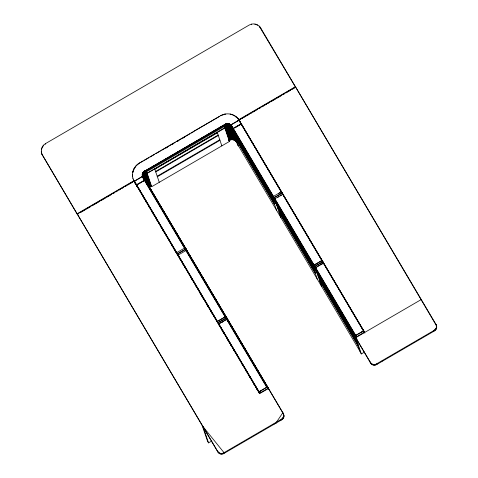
<?xml version="1.0" encoding="UTF-8"?>
<svg xmlns="http://www.w3.org/2000/svg" width="478" height="478" viewBox="0 0 478 478"><rect width="100%" height="100%" fill="white"/><g stroke="black" fill="none" stroke-linecap="round" stroke-linejoin="round"><path stroke-width="0.72" d="M230.581 126.204L229.428 125.284L228.072 124.943C226.572 122.547 230.02 123.73 230.671 124.931L239.12 120.014C235.116 113.4 225.514 111.924 219.402 116.447L140.544 162.347C134.228 165.143 131.103 172.946 132.944 178.342M283.884 415.322L282.845 412.699L268.505 388.453L259.614 393.627L133.93 181.102L77.305 214.06L217.329 450.832C218.506 453.491 221.929 454.303 224.224 452.57L281.691 419.081L283.651 416.541L283.496 414.073C284.739 416.356 283.442 419.075 281.213 420.108L224.427 453.162C222.127 454.895 218.703 454.082 217.532 451.429L42.387 155.015L77.346 214.383L78.631 213.63M421.279 299.527L355.757 337.659L370.097 361.906C371.275 364.565 374.698 365.377 376.993 363.644L433.779 330.591L436.223 328.171L436.45 325.799M229.099 140.538L229.392 140.365L224.612 126.335C227.074 124.8 230.504 125.857 231.872 128.361L370.301 362.497C371.472 365.156 374.895 365.969 377.196 364.236L433.982 331.182C436.946 329.928 437.466 326.205 435.613 323.767L295.589 86.996L238.97 119.96L364.654 332.485M144.559 179.184C143.03 176.788 143.77 173.281 146.322 171.913L151.096 185.942L149.381 187.543M228.538 124.997L228.275 123.509M228.795 123.641L228.992 125.111M291.771 89.565L295.631 87.313L295.428 86.721L260.671 27.951C258.461 24.049 252.982 22.735 249.181 25.059L45.446 143.651C41.723 145.712 40.206 150.684 42.046 154.508L41.843 153.916L42.59 155.607M135.656 180.236L134.133 181.371L142.516 176.245C142.677 174.554 142.719 171.196 145.437 170.616L225.628 123.945L227.743 123.449M143.298 177.015L143.227 174.655L144.697 172.857L226.237 125.391L228.072 124.943M142.516 176.245C141.213 174.936 143.717 169.702 144.308 173.126M143.43 177.201C143.806 176.292 141.918 174.572 142.647 176.173C141.273 174.757 144.237 169.367 144.697 172.857M142.462 175.546L142.761 176.113L142.492 174.536L142.916 172.528M229.285 123.838L229.428 125.284M134.204 181.407L143.018 176.197L142.587 174.554L142.229 174.518M136.26 184.884L145.192 179.824L142.874 176.34L142.205 176.675L144.26 180.152M177.213 254.129L186.115 249.038M178.21 256.226L178.019 255.103L186.301 250.376M217.108 321.592L226.016 316.502L225.622 316.532M217.884 322.907L226.817 317.846L268.708 389.044M218.583 324.09L226.972 319.149M258.723 391.966L267.112 387.025M133.075 171.255L132.681 172.265M132.83 172.701L133.153 171.494M142.838 173.645L142.779 175.205L142.886 173.681L142.432 173.478M142.946 173.831L142.826 174.279L144.416 172.032L225.957 124.567L228.257 124.166L230.306 125.391L240.297 119.53M230.205 125.81C229.141 121.394 232.147 130.124 232.738 129.891C229.781 126.67 229.673 121.502 233.258 128.349L240.99 123.85C240.087 119.446 234.835 115.019 230.127 114.009M143.227 174.655L142.904 173.711C143.782 170.311 148.503 168.859 143.089 173.287L143.406 174.225M133.314 170.885L134.055 169.152M230.671 124.931C229.117 123.336 226.166 123.133 224.373 124.848L145.515 170.754C143.8 170.329 143.758 173.825 142.641 172.988M232.445 129.036L233.258 128.349M232.565 129.078L273.625 199.027L232.565 129.078L232.828 128.833L241.39 123.892L282.187 192.873L273.332 198.167L232.535 129.185M273.428 198.173L314.255 267.734L273.428 198.173L273.685 197.928L282.253 192.987L322.817 261.586L313.968 266.879L273.398 198.28M313.586 266.599L313.293 265.589M322.925 261.759L314.363 266.706L314.363 267.913L355.178 336.924M354.915 335.962L355.202 336.972M142.874 173.114L145.515 170.754M142.958 173.167L144.254 171.638L224.439 124.961C226.106 123.497 228.968 123.157 230.432 125.081L230.079 124.543M134.306 168.37L136.182 165.788L140.544 162.347M134.384 168.609L135.041 167.521M143.024 173.215L145.635 170.963L225.813 124.292L227.247 123.832L228.669 124.071M229.751 124.107L229.822 125.517M143.651 173.825L143.579 172.427L145.581 170.867M381.725 361.601L382.525 360.358M276.481 422.152L282.845 412.699L283.418 413.99L283.221 413.398M143.31 172.845L145.635 170.963M364.857 333.076L364.344 332.144L355.668 337.349L361.338 353.935L364.547 352.065M143.95 173.454L143.615 172.474L144.356 171.805L225.855 124.37L227.743 123.963L224.29 124.716L227.259 123.916L227.6 124.955M227.002 318.521L145.282 179.979L136.385 185.135L140.98 182.518M314.906 267.919L315.026 269.036M355.058 335.813L356.104 335.431M143.669 172.63L144.44 172.014M144.386 171.865L143.992 172.182L145.676 171.04M272.926 196.637L272.663 196.984L273.243 196.428M313.466 265.481L322.118 260.432L320.708 261.4M176.591 252.689L176.806 253.854M186.438 249.928L186.079 248.96L185.685 249.008L177.153 253.979L136.409 184.95M186.067 249.026L226.686 317.637L217.789 322.692L177.272 254.045M226.739 317.798L268.391 388.154L259.494 393.209L217.944 322.817M313.586 265.392L321.963 260.486M315.062 267.889L323.564 262.87L323.457 263.217M282.785 194.444L282.952 194.17L282.606 194.217M273.093 196.583L281.201 191.851M355.345 335.664L363.585 330.86M176.621 252.731L184.472 248.154M274.91 198.776L274.097 199.463M355.518 335.55L363.453 330.931M239.12 120.014L237.524 120.94M141.255 162.179L143.173 161.062M144.452 160.315L148.933 157.704M150.212 156.963L154.693 154.352M155.971 153.611L160.453 151M161.731 150.259L175.217 142.408M176.501 141.655L190.011 133.792M191.302 133.045L193.231 131.922M166.093 148.001L167.372 147.254M171.835 144.655L173.108 143.914M177.571 141.315L178.85 140.574M183.307 137.975L184.586 137.234M144.404 171.901L225.897 124.465L228.221 124.053M224.756 127.781L147.14 173.281L224.845 128.05M77.143 213.786L133.768 180.827L132.866 178.103M239.006 120.277L238.803 119.685L295.428 86.721M80.561 212.507L85.066 209.884M86.351 209.137L90.856 206.514M92.14 205.767L99.866 201.268M101.151 200.521L105.656 197.898M106.941 197.151L111.446 194.528M113.376 193.405L114.666 192.658M115.951 191.905L117.235 191.158M119.165 190.035L120.456 189.288M121.741 188.535L123.671 187.412M124.961 186.665L126.246 185.912M127.53 185.165L129.466 184.042M130.751 183.295L132.681 182.166M154.818 169.254L217.394 132.83M241.581 118.777L242.866 118.03M244.156 117.277L246.086 116.154M247.371 115.407L249.301 114.284M250.591 113.537L251.876 112.784M253.161 112.037L255.091 110.914M256.381 110.161L257.666 109.414M258.957 108.667L260.886 107.544M262.171 106.791L264.101 105.668M265.392 104.921L266.676 104.168M267.961 103.421L269.891 102.298M271.181 101.551L275.687 98.928M276.971 98.175L281.476 95.558M282.761 94.805L284.691 93.682M285.981 92.935L290.481 90.312M133.876 180.821L134.133 181.371L135.728 180.439M155.571 171.477L218.147 135.053M155.726 171.919L218.297 135.495M142.223 181.789L143.472 181.066M232.553 129.239L233.754 128.546M234.991 127.793L241.39 123.892M157.184 176.215L219.761 139.791M157.376 176.729L219.952 140.299M151.269 185.416L149.261 187.191L144.607 173.514M228.98 140.179C231.537 138.369 235.307 139.498 236.664 142.259M150.946 185.416L151.705 186.701L229.416 141.464L224.325 126.509M273.852 196.344L272.633 196.942M278.829 193.417L280.072 192.694M277.802 197.342L279.044 196.619M280.293 195.896L281.536 195.167M315.098 264.663L316.346 263.94M224.833 317.243L226.034 316.544M221.971 322.297L223.214 321.569M315.062 269.096L314.769 268.242L315.988 267.596M320.965 264.669L322.208 263.946M267.268 386.953L258.735 392.02L260.211 391.213M361.081 332.503L362.324 331.774M202.182 425.468L207.524 441.164L208.533 442.879L211.748 441.009M185.876 250.526L186.689 250.221M227.737 123.904C225.61 123.013 226.034 125.134 224.439 124.961M239.215 120.247L238.934 120.372L240.99 123.85M282.767 194.211L274.354 199.051L274.061 199.404L274.39 200.324M224.529 125.134L226.793 124.059L226.668 123.551M225.491 316.651L217.251 321.437L217.442 322.566M224.487 125.057L226.805 124.095L227.128 125.039M229.392 140.365C231.938 138.763 235.475 139.982 236.783 142.617M223.853 114.589L220.776 115.646M274.025 424.034L276.684 422.743M225.957 124.567L226.381 124.364M184.831 247.897L185.147 247.819M224.373 124.848L227.271 123.975M186.42 250.239L186.82 250.221L187.137 251.111M227.092 319.017L227.492 318.999M225.879 124.423C226.512 123.939 226.315 123.336 227.737 123.82M227.361 318.993L218.697 323.881L218.882 325.004M323.6 262.93L314.769 268.242M225.753 114.17L224.409 114.182M142.235 175.05L142.737 175.091L143.053 176.024M218.619 324.192L219.611 325.387M142.295 173.992L143.107 175.103M227.205 123.461L227.737 123.718M185.303 247.735L185.697 248.68M228.209 124.011L229.512 124.579M142.587 174.554L143.047 175.563M228.687 123.993L230.271 125.242L229.171 124.077M229.141 124.459L229.918 124.985M229.111 124.25L230.265 125.272L229.135 124.172L230.354 125.146L229.667 124.226M235.511 116.572L236.514 117.367M355.961 338.257L357.06 339.249M143.251 172.104L143.615 172.474M229.225 123.969L230.294 125.194M229.9 124.782L230.3 125.379M237.458 118.227L238.803 119.685M295.631 87.313L259.148 26.075M202.989 426.591L224.427 453.162M436.468 325.739L295.589 86.996M322.895 261.747L364.523 332.102M239.06 120.301L241.115 123.778M241.205 123.933L282.002 192.915M282.068 193.028L322.638 261.621M322.74 261.801L364.344 332.144M241.079 123.999L281.877 192.987M281.942 193.094L322.507 261.693M322.614 261.872L364.212 332.216M233.348 128.498L274.145 197.486M274.211 197.593L314.781 266.192M314.882 266.371L356.48 336.715M230.999 124.991L233.055 128.468M233.144 128.624L273.942 197.605M274.008 197.719L314.572 266.312M314.679 266.491L356.277 336.835M230.826 125.105L232.882 128.582M232.971 128.731L273.769 197.719M273.834 197.826L314.399 266.425M314.506 266.605L356.104 336.948M230.677 125.206L232.738 128.684M232.828 128.833L273.619 197.82M273.685 197.928L314.255 266.527M314.363 266.706L355.961 337.05M230.563 125.296L232.619 128.773M232.708 128.929L273.506 197.91M273.571 198.023L314.142 266.616M314.243 266.796L355.841 337.139M230.474 125.373L232.535 128.851M232.625 129.006L273.416 197.988M273.482 198.101L314.052 266.7M314.16 266.879L355.757 337.217M230.42 125.445L232.445 128.982M314.1 266.945L355.668 337.349L314.07 267.059M232.445 129.861L356.427 339.511M232.535 130.13L356.516 339.774M277.365 206.914L313.634 268.242L312.881 266.019M318.019 275.657L356.48 340.689L355.728 338.472M277.521 207.356L313.789 268.684L315.247 272.98L278.979 211.652M318.175 276.099L356.63 341.137L358.094 345.427L319.633 280.395M236.216 139.69L274.677 204.721M279.062 212.136L315.331 273.464M319.716 280.879L358.177 345.911M238.116 145.252L360.071 351.479M361.338 353.935L360.322 352.22L355.507 338.065M228.657 140.179L229.416 141.464M143.053 176.298L145.163 179.788M145.204 179.931L186.05 248.924M142.976 176.31L283.048 413.291M142.874 176.34L268.678 389.062M142.743 176.394L144.798 179.871M144.888 180.021L185.685 249.008M185.751 249.116L226.321 317.715M226.423 317.894L268.027 388.232M142.587 176.466L144.643 179.943M144.738 180.098L185.53 249.08M185.595 249.193L226.166 317.786M226.273 317.966L267.871 388.309M142.408 176.561L144.464 180.039M144.553 180.188L185.35 249.175M185.416 249.283L225.986 317.882M226.088 318.061L267.692 388.405M144.35 180.308L185.147 249.289M185.213 249.402L225.777 317.995M225.885 318.175L267.483 388.518M134.473 181.174L136.529 184.651M136.618 184.807L177.416 253.788M177.481 253.902L218.052 322.495M218.153 322.674L259.757 393.018M136.618 185.058L137.377 186.336M138.13 187.615L148.347 204.883M149.1 206.161L157.423 220.233M158.182 221.517L160.829 225.992M161.582 227.271L162.717 229.189M163.476 230.468L176.717 252.856M178.18 255.336L182.321 262.338M183.074 263.611L184.209 265.523M184.962 266.796L187.597 271.253M188.35 272.526L191.361 277.622M192.114 278.895L194.749 283.352M195.508 284.631L196.637 286.537M197.39 287.81L200.025 292.273M200.778 293.546L203.789 298.636M204.542 299.915L207.183 304.372M207.936 305.645L209.065 307.557M209.818 308.83L216.217 319.657M220.364 326.671L221.499 328.589M222.258 329.868L239.669 359.301M240.422 360.585L241.557 362.503M242.316 363.782L248.751 374.662M249.504 375.941L252.533 381.062M253.292 382.34L258.968 391.936M134.348 181.252L136.403 184.729M136.493 184.884L177.29 253.866M177.356 253.979L217.926 322.572M218.028 322.752L259.626 393.095M134.258 181.317L136.266 184.843M134.509 182.333L135.268 183.618M136.409 185.548L137.168 186.832M144.003 198.388L144.762 199.673M145.521 200.957L146.28 202.242M148.556 206.09L149.315 207.374M151.598 211.228L152.357 212.513M153.115 213.797L153.874 215.082M156.533 219.575L157.292 220.86M160.71 226.638L161.468 227.922M162.61 229.846L163.368 231.131M164.127 232.416L164.886 233.7M171.721 245.256L172.48 246.54M173.239 247.825L173.998 249.11M174.757 250.394L175.898 252.324M179.316 258.102L180.075 259.387M182.733 263.88L183.492 265.165M184.251 266.449L185.01 267.734M190.328 276.72L191.086 278.005M191.845 279.289L192.604 280.574M195.263 285.067L196.022 286.352M199.44 292.13L200.198 293.414M200.957 294.699L202.098 296.623M202.857 297.908L203.616 299.192M207.034 304.97L208.175 306.9M210.451 310.748L211.21 312.032M211.969 313.317L212.728 314.602M221.463 329.372L222.222 330.656M222.981 331.941L223.74 333.226M227.158 339.004L228.299 340.928M229.058 342.212L229.816 343.497M230.575 344.781L231.334 346.066M233.617 349.92L234.752 351.844M238.169 357.622L238.928 358.906M241.587 363.4L242.346 364.684M245.764 370.462L246.529 371.747M249.181 376.24L249.94 377.524M253.74 383.948L254.499 385.232M256.776 389.086L257.534 390.371M258.299 391.655L259.058 392.934M134.133 181.365L133.452 179.931M142.378 175.038L142.982 176.083L142.791 175.528M435.99 324.472L436.193 325.064M435.613 323.767L435.817 324.359M436.534 326.426L436.737 327.024M436.528 327.036L436.731 327.627M436.42 327.615L436.623 328.207M436.223 328.171L436.42 328.762M435.924 328.703L436.127 329.294M435.53 329.211L435.733 329.802M435.046 329.695L435.243 330.286M434.46 330.155L434.663 330.746M433.779 330.591L433.982 331.182M376.993 363.644L377.196 364.236M376.282 364.021L376.479 364.612M375.589 364.302L375.792 364.893M260.671 27.951L260.874 28.543M374.925 364.487L375.128 365.078M259.972 26.947L260.175 27.539M374.286 364.583L374.489 365.174M373.677 364.577L373.88 365.168M373.085 364.481L373.288 365.072M257.206 24.754L257.409 25.346M372.523 364.29L372.726 364.881M371.992 364.003L372.189 364.595M256.124 24.312L256.322 24.904M371.478 363.621L371.681 364.212M370.994 363.143L371.197 363.734M370.534 362.575L370.737 363.166M254.989 24.025L255.192 24.623M370.097 361.906L370.301 362.497M251.458 24.139L251.661 24.731M317.045 273.034L321.61 286.447M313.269 265.696L313.562 266.551M312.66 265.613L317.225 279.033M276.392 204.291L280.956 217.705M272.633 196.99L272.95 197.892M272.227 197.277L272.98 199.499L234.519 134.467L233.766 132.245M272.006 196.87L276.571 210.29M233.545 131.838L238.367 145.993L237.351 144.284L232.009 128.588M231.872 128.361L236.652 142.39M231.531 127.847L236.305 141.876M231.131 127.369L235.905 141.398M230.677 126.933L235.451 140.962M230.187 126.545L234.961 140.574M229.661 126.216L234.441 140.245M229.123 125.959L233.897 139.988M228.568 125.78L233.348 139.803M228.012 125.666L232.786 139.696M227.438 125.618L232.212 139.648M226.345 124.244L226.662 125.188M226.865 125.63L231.639 139.66M225.897 124.465L226.237 125.391M226.285 125.708L231.065 139.737M225.718 125.851L230.492 139.881M225.156 126.061L229.936 140.09M219.402 116.447L193.805 131.342M217.281 132.454L221.846 145.868M283.765 415.358L283.968 415.95M283.759 415.962L283.956 416.553M283.651 416.541L283.854 417.133M283.448 417.097L283.651 417.688M283.155 417.629L283.358 418.22M282.761 418.136L282.964 418.728M282.271 418.62L282.474 419.212M281.691 419.081L281.889 419.672M281.01 419.517L281.213 420.108M226.817 317.846L227.11 318.701M226.016 316.49L226.303 317.344M154.705 168.877L159.27 182.291M146.615 171.739L151.705 186.701M145.814 172.247L150.588 186.277M145.36 172.63L150.134 186.659M144.953 173.054L149.728 187.083M144.314 174.01L148.27 185.631M144.075 174.524L147.338 184.096M143.902 175.062L146.692 183.265M143.788 175.629L145.42 180.415M143.753 176.227L144.918 179.644M143.788 176.836L144.953 180.254M143.89 177.452L144.822 180.188M133.906 168.71L133.171 170.449M223.507 452.947L223.71 453.538M222.82 453.228L223.023 453.819M222.156 453.413L222.36 454.01M221.517 453.508L221.72 454.1M220.908 453.502L221.105 454.1M220.316 453.407L220.519 453.998M219.755 453.216L219.958 453.807M219.217 452.929L219.42 453.52M218.709 452.547L218.912 453.138M218.225 452.069L218.422 452.666M217.765 451.501L217.962 452.092M217.329 450.832L217.532 451.429M203.192 427.183L208.533 442.879M45.446 143.651L45.649 144.242M43.522 145.175L43.725 145.766M42.769 146.101L42.972 146.692M42.166 147.105L42.363 147.696M41.706 148.18L41.909 148.772M41.407 149.297L41.604 149.895M41.287 151.616L41.676 153.372L41.478 152.781M143.018 176.191L142.492 174.536M436.265 325.148L436.653 326.39M142.372 174.524L142.916 176.059L142.665 175.044M227.259 123.916L227.217 123.605M132.597 174.566L132.633 176.46M273.135 199.941L234.674 134.91L236.132 139.206L274.593 204.237L273.135 199.941M142.85 175.665L142.659 174.572L142.85 175.671"/></g></svg>
